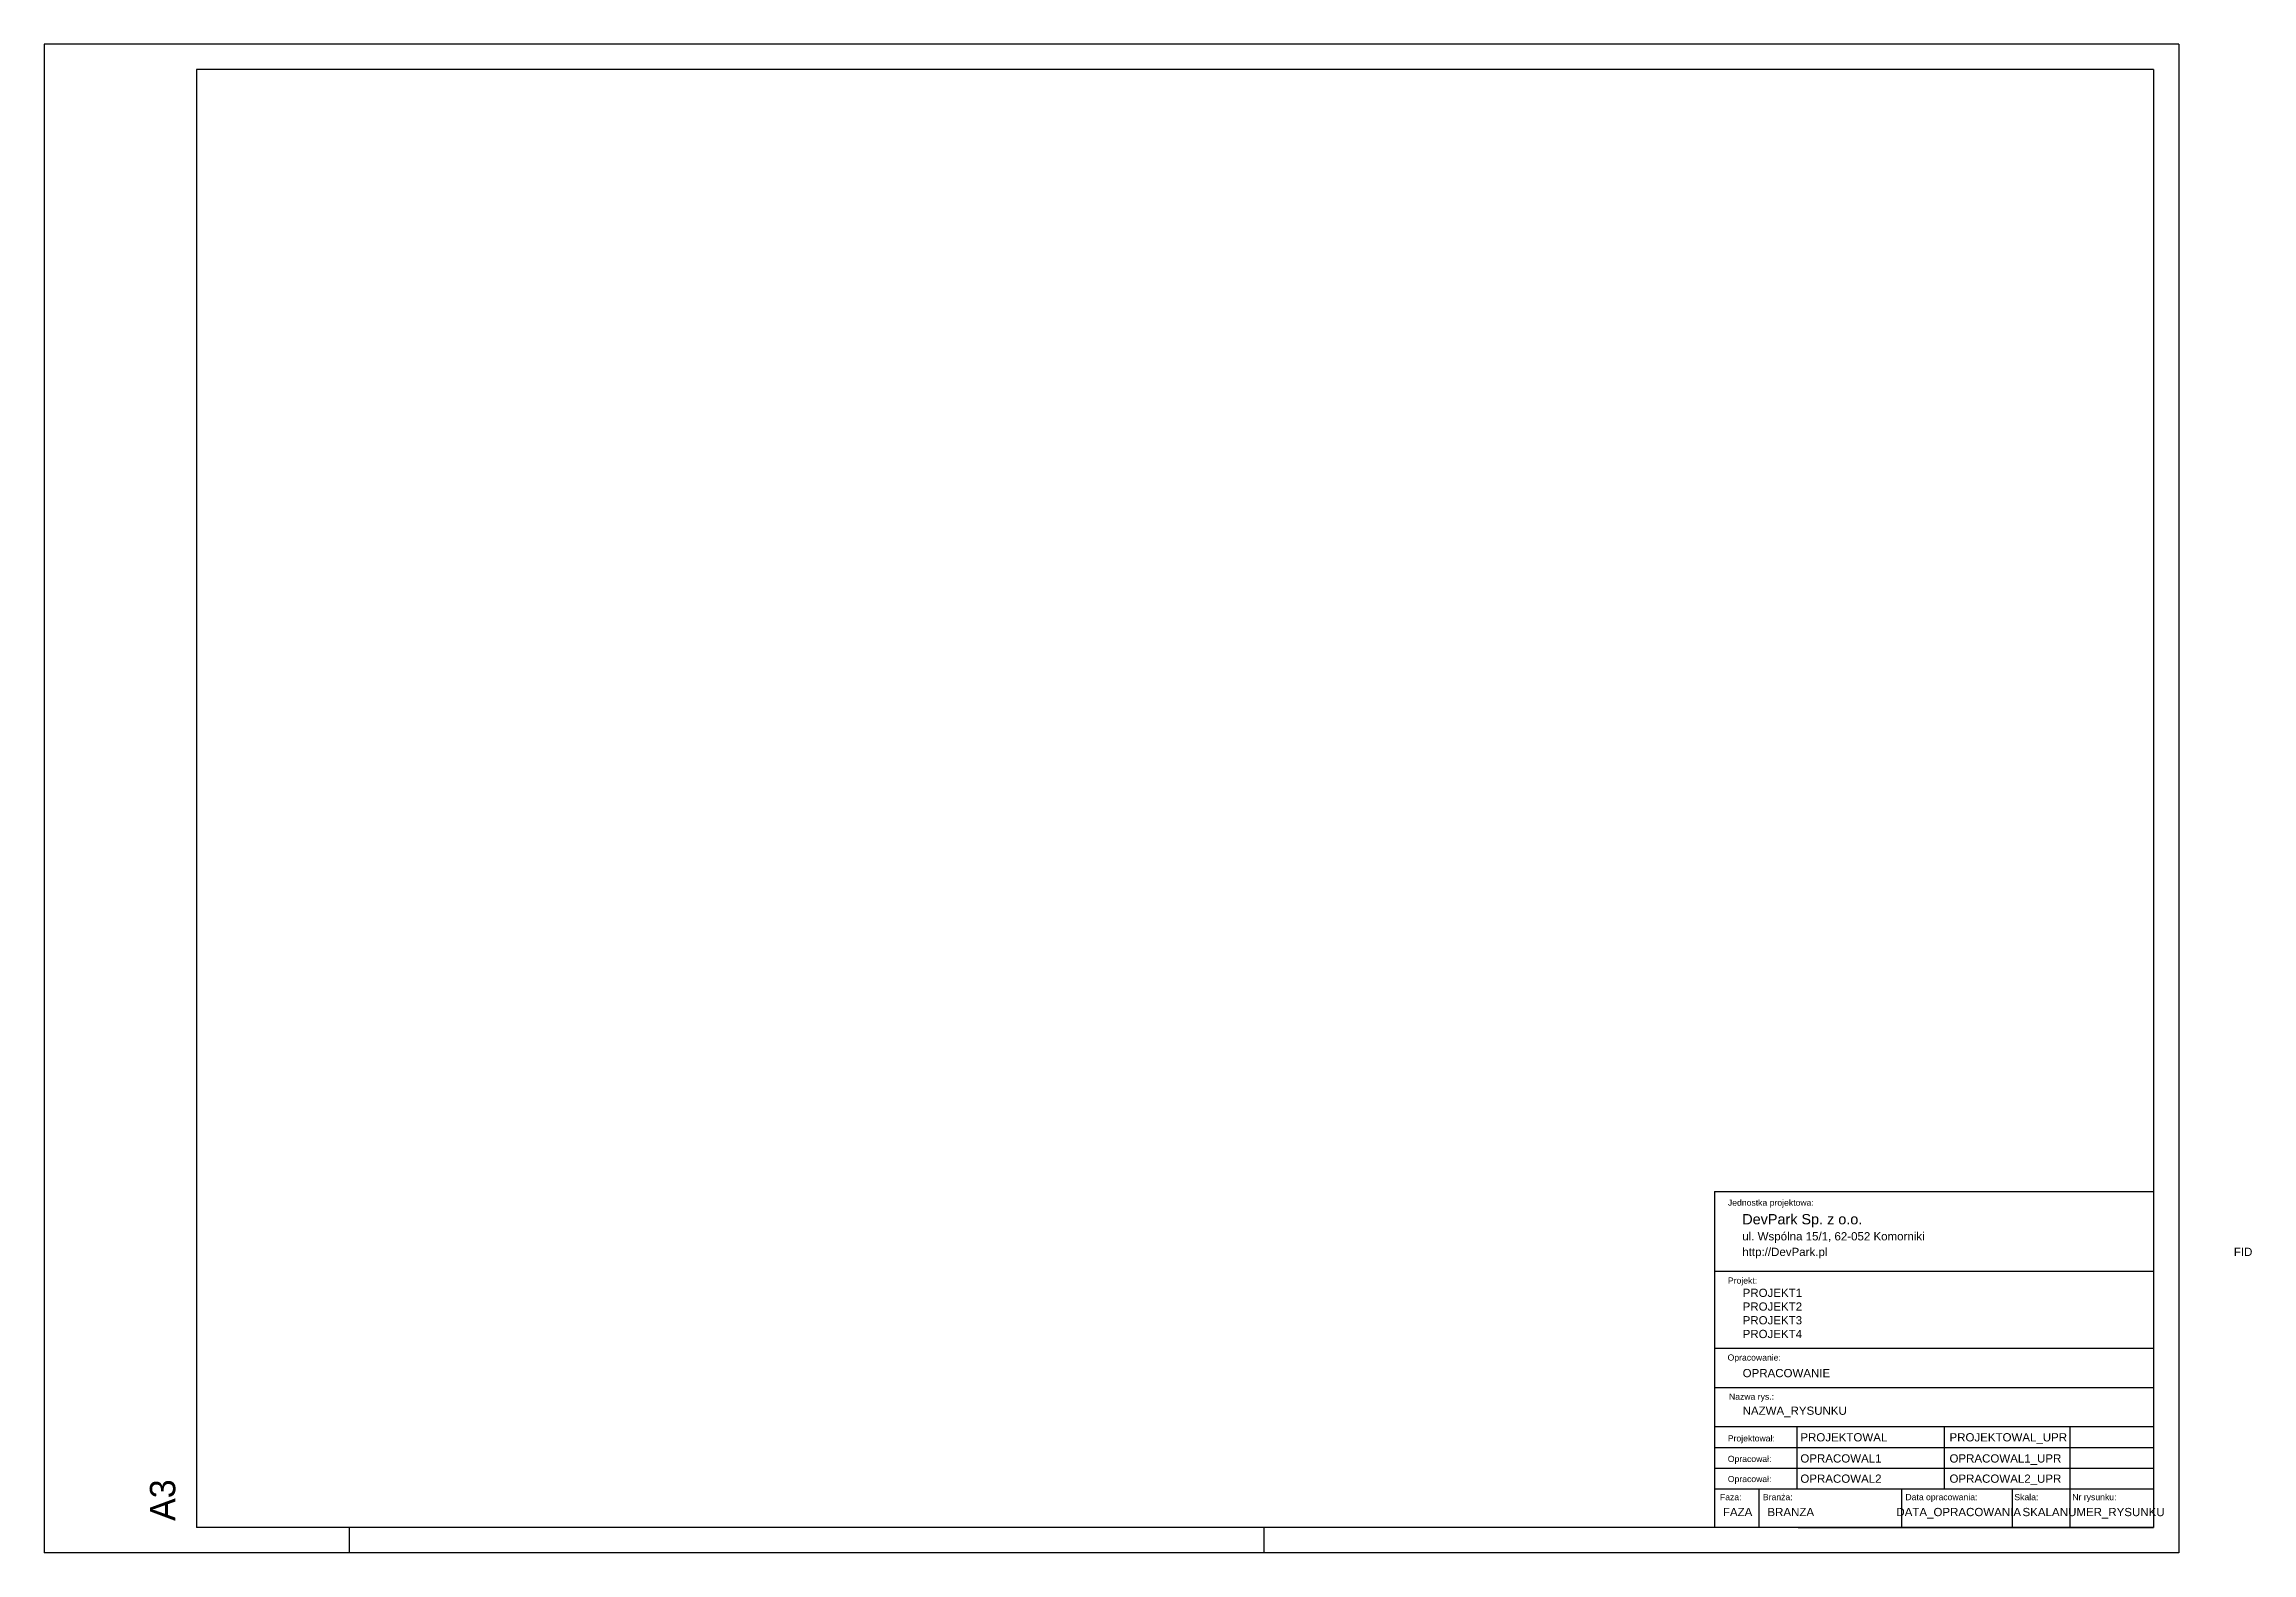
# Model space of a CAD drawing. Header units: millimetres. Extents: x 0 to 434, y 0 to 297.
import ezdxf
from ezdxf.enums import TextEntityAlignment as Align

# ---------------------------------------------------------------- set-up
doc = ezdxf.new("R2010")
doc.units = ezdxf.units.MM
doc.layers.add('__MYCOMM_RAMKA', color=7, linetype='Continuous')
doc.layers.add('__Ramka', color=7, linetype='Continuous')
doc.styles.add('DIK', font='bgothl.ttf', dxfattribs={"height": 2})
doc.styles.get("Standard").update_dxf_attribs({"font": 'arial.ttf'})

# ---------------------------------------------------------------- blocks, each defined once
blk = doc.blocks.new('A$C4B1520DB')
at = {"layer": '__Ramka'}
for p, q in [((-5, 292), (-390, 292)), ((-390, 292), (-390, 5)), ((-5, 292), (-5, 5)), ((-5, 5), (-390, 5)), ((-360, 5), (-360, 0)), ((-180, 5), (-180, 0))]:
    blk.add_line(p, q, dxfattribs=at)
at = {"layer": 'Defpoints'}
for p, q in [((0, 297), (-420, 297)), ((-420, 297), (-420, 0)), ((0, 297), (0, 0)), ((0, 0), (-420, 0))]:
    blk.add_line(p, q, dxfattribs=at)
at = {"layer": 'Defpoints', "color": 251, "style": 'DIK'}
blk.add_text('A3', height=5, rotation=90, dxfattribs=at).set_placement((-394.2, 6.29))

msp = doc.modelspace()

# ---------------------------------------------------------------- linework, layer by layer
at = {"layer": '__MYCOMM_RAMKA'}
for p, q in [((328.65, 71.14), (328.65, 5)), ((328.65, 71.14), (415, 71.14)), ((415, 71.14), (415, 5)), ((328.65, 55.44), (415, 55.44)), ((328.65, 40.28), (415, 40.28)), ((328.65, 32.58), (415, 32.58)), ((328.65, 24.88), (415, 24.88)), ((344.87, 24.78), (344.87, 20.72)), ((373.81, 24.88), (373.81, 20.72)), ((398.54, 24.88), (398.54, 20.72)), ((328.65, 20.72), (415, 20.72)), ((344.87, 20.72), (344.87, 16.67)), ((373.81, 20.72), (373.81, 16.67)), ((398.54, 20.72), (398.54, 16.67)), ((328.65, 16.67), (415, 16.67)), ((344.87, 16.67), (344.87, 12.62)), ((373.81, 16.67), (373.81, 12.62)), ((398.54, 16.67), (398.54, 12.62)), ((328.65, 12.62), (415, 12.62)), ((337.37, 12.62), (337.37, 5)), ((337.37, 12.62), (337.37, 5)), ((365.46, 12.62), (365.46, 5)), ((387.19, 12.62), (387.19, 5)), ((398.54, 12.68), (398.54, 5)), ((415, 12.68), (415, 5)), ((415, 12.68), (415, 5)), ((345.11, 5), (328.65, 5)), ((345.11, 5), (361.56, 5)), ((361.56, 5), (378.02, 5)), ((378.02, 5), (394.48, 5)), ((382.09, 5), (398.54, 5)), ((398.54, 5), (415, 5)), ((398.54, 5), (415, 5))]:
    msp.add_line(p, q, dxfattribs=at)

# ---------------------------------------------------------------- block references
at = {"layer": '__Ramka'}
msp.add_blockref('A$C4B1520DB', (420, 0), dxfattribs=at)

# ---------------------------------------------------------------- texts
for tag, p, s, flags in [('FID', (430.83, 58.45), 'Nazwa rysunku', 9), ('PROJEKT1', (334.18, 50.38), 'Projekt linia 1', 8), ('PROJEKT2', (334.18, 47.68), 'Projekt linia 2', 8), ('PROJEKT3', (334.18, 44.98), 'Projekt linia 3', 8), ('PROJEKT4', (334.18, 42.28), 'Projekt linia 4', 8), ('OPRACOWANIE', (334.18, 34.58), 'Opracowanie', 8), ('NAZWA_RYSUNKU', (334.18, 27.18), 'Nazwa rysunku', 8), ('PROJEKTOWAL', (345.54, 21.94), 'Projektowal', 8), ('PROJEKTOWAL_UPR', (374.88, 21.94), 'UPR', 8), ('OPRACOWAL1', (345.54, 17.78), 'Opracowal', 8), ('OPRACOWAL1_UPR', (374.88, 17.78), 'UPR', 8), ('OPRACOWAL2', (345.54, 13.8), 'Opracowal', 8), ('OPRACOWAL2_UPR', (374.88, 13.8), 'UPR', 8), ('BRANZA', (339.06, 7.23), 'branza', 8)]:
    msp.add_attdef(tag, p, s, height=1.62, dxfattribs=dict(flags=flags))
at = {"flags": 8}
for tag, text, p in [('FAZA', 'faza', (333.19, 7.23)), ('DATA_OPRACOWANIA', 'data', (376.69, 7.23)), ('SKALA', 'skala', (392.89, 7.23)), ('NUMER_RYSUNKU', 'numer', (406.89, 7.23))]:
    msp.add_attdef(tag, text=text, height=1.62, dxfattribs=at).set_placement(p, align=Align.CENTER)
at = {"layer": '__MYCOMM_RAMKA'}
for s, height, p in [('Jednostka projektowa:', 1.2162, (331.28, 68.34)), ('DevPark Sp. z o.o.', 2.027, (334.11, 64.67)), ('ul. Wspólna 15/1, 62-052 Komorniki', 1.6216, (334.11, 61.51)), ('http://DevPark.pl', 1.6216, (334.11, 58.44)), ('Projekt:', 1.216, (331.28, 53)), ('Opracowanie:', 1.2162, (331.22, 37.85)), ('Nazwa rys.:', 1.2162, (331.49, 30.15)), ('Projektował:', 1.2162, (331.26, 21.94)), ('Opracował:', 1.216, (331.26, 17.89)), ('Opracował:', 1.216, (331.26, 13.93)), ('Faza:', 1.216, (329.71, 10.37)), ('Branża:', 1.216, (338.16, 10.37)), ('Data opracowania:', 1.2162, (366.2, 10.37)), ('Skala:', 1.216, (387.64, 10.37)), ('Nr rysunku:', 1.2162, (399.04, 10.37))]:
    msp.add_text(s, height=height, dxfattribs=at).set_placement(p)

doc.saveas('drawing.dxf')
